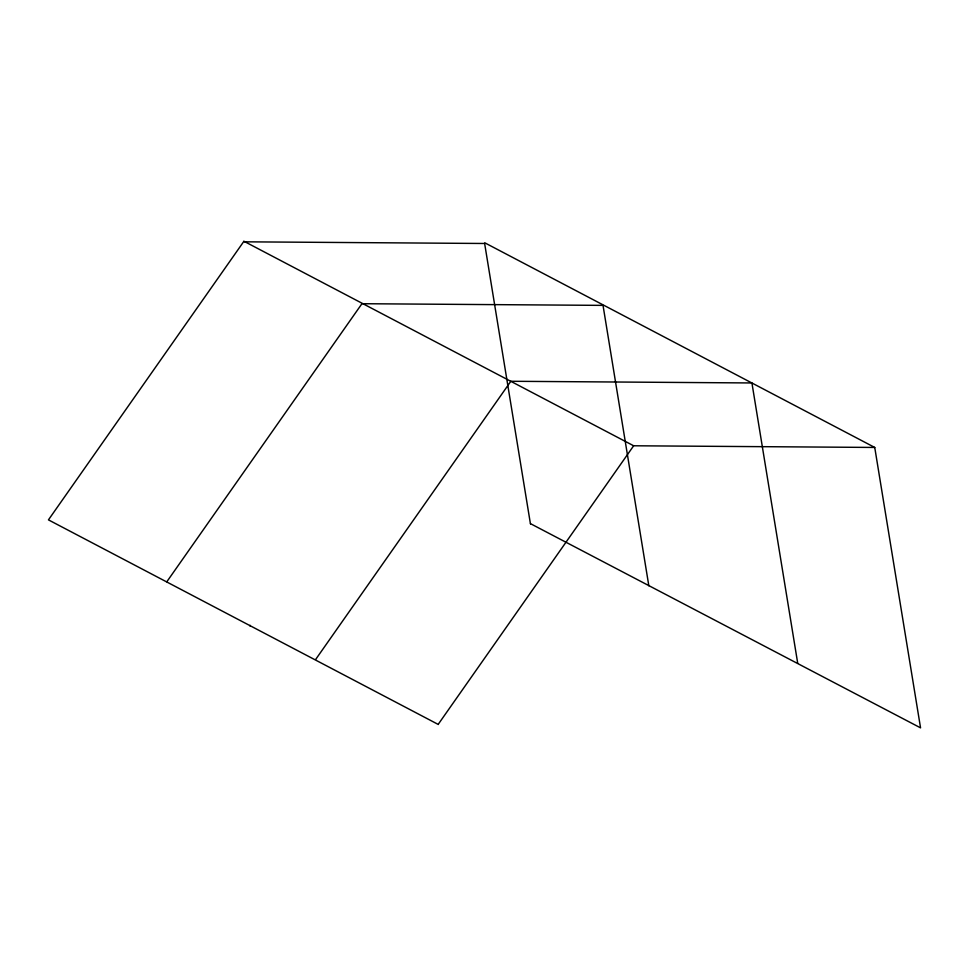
<?xml version="1.0" encoding="UTF-8"?>
<svg xmlns="http://www.w3.org/2000/svg" width="969" height="969" viewBox="0 0 969 969"><rect width="100%" height="100%" fill="white"/><g stroke="black" fill="none" stroke-linecap="round" stroke-linejoin="round"><path stroke-width="1.45" d="M530.503 523.672L920.55 727.852L874.741 447.448L484.815 242.819M249.929 625.95L250.099 625.308M166.825 581.763L361.934 303.709L603.021 305.38L648.83 585.785M315.737 659.344L510.845 381.277L751.92 382.961L797.729 663.353M438.557 723.843L633.653 445.776L874.741 447.448M633.653 445.776L243.728 241.148M438.376 724.509L48.45 519.868L243.546 241.814L484.633 243.485L530.443 523.89"/></g></svg>
